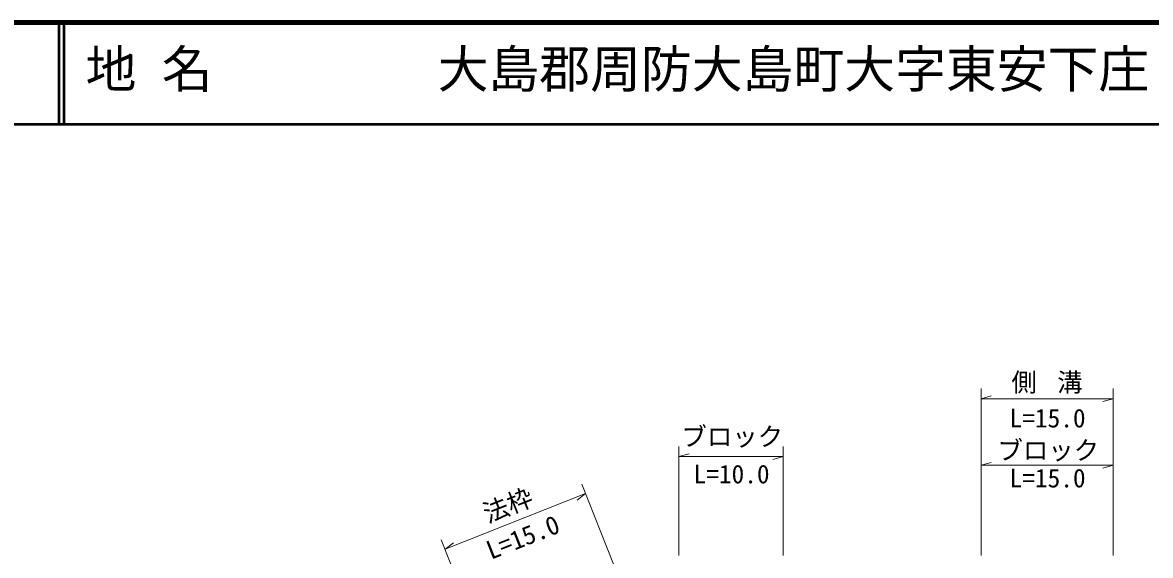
# Model space of a CAD drawing. Units: millimetres, scale not verified. Extents: x 40000 to 680000, y 20000 to 380000.
# Drawn here: x 364179 to 475150, y 327614 to 380000 of the extents above; entities that cross this region are included whole.
import ezdxf
from ezdxf.enums import TextEntityAlignment as Align

# ---------------------------------------------------------------- set-up
doc = ezdxf.new("R2010")
doc.units = ezdxf.units.MM
doc.header["$LTSCALE"] = 1000
for name, color, linetype, lineweight in [('M-STR-HTXT', 7, 'Continuous', 13), ('M-TTL', 2, 'Continuous', 140), ('M-TTL-LINE', 7, 'Continuous', 50)]:
    doc.layers.add(name, color=color, linetype=linetype, lineweight=lineweight)
doc.layers.add('M-TTL-TXT', color=7, linetype='Continuous')
doc.styles.add('ＭＳ ゴシック', font='')
doc.styles.get('ＭＳ ゴシック').set_extended_font_data('MS Gothic')

# ---------------------------------------------------------------- blocks, each defined once
blk = doc.blocks.new('MARK28C15L14W1')
at = {"color": 7, "linetype": 'Continuous', "lineweight": 13}
blk.add_line((0, 0), (0.014, -0.05), dxfattribs=at)

msp = doc.modelspace()

# ---------------------------------------------------------------- linework, layer by layer
at = {"layer": 'M-STR-HTXT'}
for p, q in [((458483, 327614), (458483, 344021)), ((471467, 344021), (471467, 327614)), ((458483, 343021), (471467, 343021)), ((428758, 327614), (428758, 338331)), ((439007, 338331), (439007, 327614)), ((428758, 337331), (439007, 337331)), ((458483, 336485), (471467, 336485)), ((419198, 334620), (423063, 324862)), ((405745, 328216), (419566, 333690)), ((409242, 319387), (405377, 329145))]:
    msp.add_line(p, q, dxfattribs=at)
at = {"layer": 'M-TTL'}
msp.add_line((680000, 380000), (40000, 380000), dxfattribs=at)
at = {"layer": 'M-TTL-LINE'}
for p, q in [((367750, 380000), (367750, 370000)), ((368250, 380000), (368250, 370000)), ((40000, 370000), (680000, 370000))]:
    msp.add_line(p, q, dxfattribs=at)

# ---------------------------------------------------------------- block references
at = {"layer": 'M-STR-HTXT', "xscale": 20000, "yscale": 20000}
for p, rotation in [((458483, 343021), 90), ((471467, 343021), 270), ((428758, 337331), 90), ((439007, 337331), 270), ((458483, 336485), 90), ((471467, 336485), 270), ((419566, 333690), 291.60836), ((405745, 328216), 111.60836)]:
    msp.add_blockref('MARK28C15L14W1', p, dxfattribs=dict(at, rotation=rotation))

# ---------------------------------------------------------------- texts
at = {"layer": 'M-STR-HTXT', "style": 'ＭＳ ゴシック'}
for s, p in [('L=15.0', (461288, 339644)), ('ブロック', (429007, 337831)), ('ブロック', (460100, 336485)), ('L=10.0', (430195, 334143)), ('L=15.0', (461288, 333749))]:
    msp.add_text(s, height=1833, dxfattribs=at).set_placement(p, align=Align.BOTTOM_LEFT)
for s, p in [('法枠', (410143, 330260)), ('L=15.0', (410461, 326666))]:
    msp.add_text(s, height=1833, rotation=21.6, dxfattribs=at).set_placement(p, align=Align.BOTTOM_LEFT)
at = {"layer": 'M-STR-HTXT', "insert": (461475, 343521), "char_height": 1833, "attachment_point": 7, "style": 'ＭＳ ゴシック'}
msp.add_mtext('\\T1.8;側溝', dxfattribs=at)
at = {"layer": 'M-TTL-TXT', "style": 'ＭＳ ゴシック'}
for s, p in [('地 名', (370380, 372500)), ('大島郡周防大島町大字東安下庄', (405024, 372500))]:
    msp.add_text(s, height=3666, dxfattribs=at).set_placement(p, align=Align.BOTTOM_LEFT)

doc.saveas('drawing.dxf')
